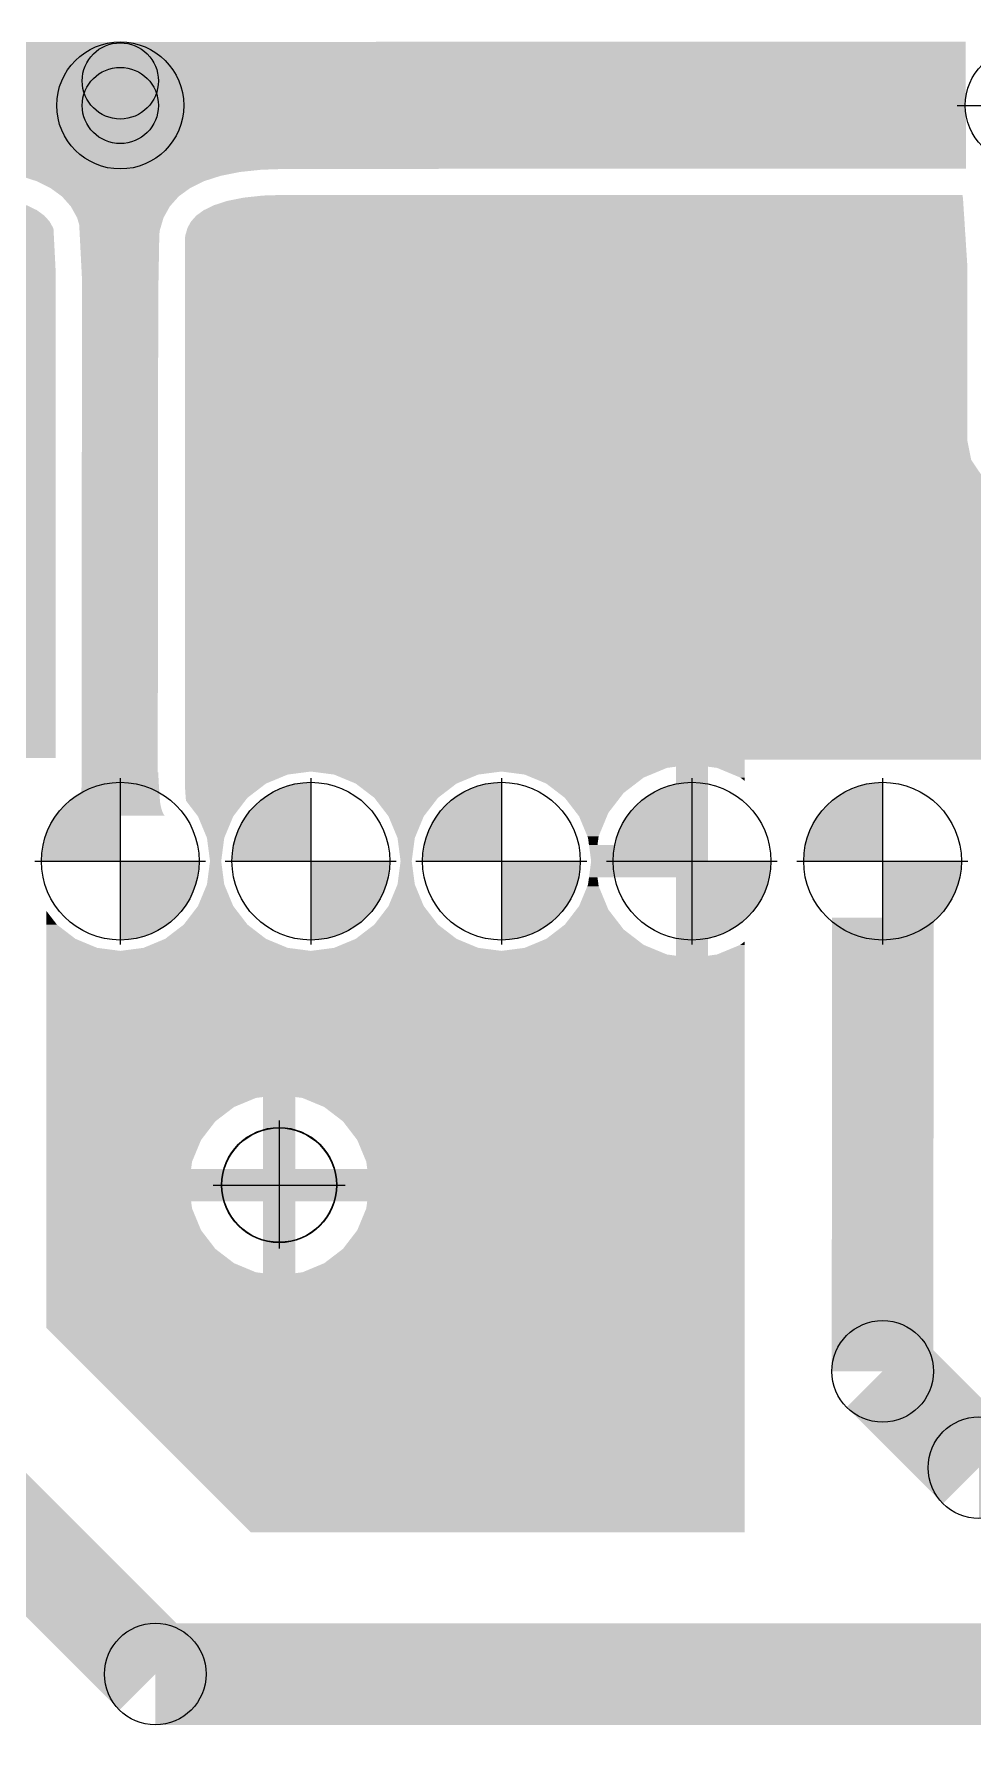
# Model space of a CAD drawing. Header units: millimetres. Extents: x -3633 to 871, y -630 to 261.
# Drawn here: x -1521.21 to -1506.38, y 70.45 to 97.61 of the extents above; entities that cross this region are included whole.
import ezdxf

# ---------------------------------------------------------------- set-up
doc = ezdxf.new("R2010")
doc.units = ezdxf.units.MM
for name, color, linetype in [('DRILL', 7, 'Continuous'), ('DRILL GOST', 7, 'Continuous'), ('TOP_LAYER', 7, 'Continuous'), ('TOP_PASTE', 8, 'Continuous')]:
    doc.layers.add(name, color=color, linetype=linetype)

# ---------------------------------------------------------------- blocks, each defined once
blk = doc.blocks.new('ROUND_26')
blk.add_circle((0, 0), 0.01772)
blk = doc.blocks.new('ROUND_5')
blk.add_circle((0, 0), 0.01575)
blk = doc.blocks.new('ROUND_3')
blk.add_circle((0, 0), 0.01969)
blk = doc.blocks.new('ROUND_6')
blk.add_circle((0, 0), 0.01181)

msp = doc.modelspace()

# ---------------------------------------------------------------- hatches: boundary and pattern name
at = {"layer": 'DRILL', "lineweight": 0}
h = msp.add_hatch(color=256, dxfattribs=at)
h.dxf.hatch_style = 1
h.paths.add_polyline_path([(-1519.856, 85.787, 0.414214), (-1521.102, 84.541), (-1519.856, 84.541)])
h.paths.add_polyline_path([(-1518.609, 84.541), (-1519.855, 84.541), (-1519.855, 83.294, 0.414079)])
h = msp.add_hatch(color=256, dxfattribs=at)
h.dxf.hatch_style = 1
h.paths.add_polyline_path([(-1516.844, 85.787, 0.414214), (-1518.09, 84.541), (-1516.844, 84.541)])
h.paths.add_polyline_path([(-1515.597, 84.541), (-1516.843, 84.541), (-1516.843, 83.294, 0.414079)])
h = msp.add_hatch(color=256, dxfattribs=at)
h.dxf.hatch_style = 1
h.paths.add_polyline_path([(-1513.832, 85.787, 0.414214), (-1515.078, 84.541), (-1513.832, 84.541)])
h.paths.add_polyline_path([(-1512.585, 84.541), (-1513.832, 84.541), (-1513.831, 83.294, 0.414079)])
h = msp.add_hatch(color=256, dxfattribs=at)
h.dxf.hatch_style = 1
h.paths.add_polyline_path([(-1510.82, 85.787, 0.414214), (-1512.067, 84.541), (-1510.82, 84.541)])
h.paths.add_polyline_path([(-1509.574, 84.541), (-1510.82, 84.541), (-1510.82, 83.294, 0.414079)])
h = msp.add_hatch(color=256, dxfattribs=at)
h.dxf.hatch_style = 1
h.paths.add_polyline_path([(-1507.808, 85.787, 0.414214), (-1509.055, 84.541), (-1507.808, 84.541)])
h.paths.add_polyline_path([(-1506.562, 84.541), (-1507.808, 84.541), (-1507.808, 83.294, 0.414079)])

# ---------------------------------------------------------------- linework, layer by layer
for p, q in [((-1506.63, 96.487), (-1504.547, 96.487)), ((-1519.856, 85.855), (-1519.856, 83.222)), ((-1516.844, 85.855), (-1516.844, 83.222)), ((-1513.832, 85.855), (-1513.832, 83.222)), ((-1510.82, 85.855), (-1510.82, 83.222)), ((-1507.808, 85.855), (-1507.808, 83.222)), ((-1521.208, 84.541), (-1518.508, 84.541)), ((-1518.196, 84.541), (-1515.496, 84.541)), ((-1515.185, 84.541), (-1512.484, 84.541)), ((-1512.173, 84.541), (-1509.473, 84.541)), ((-1509.161, 84.541), (-1506.461, 84.541)), ((-1517.345, 80.44), (-1517.345, 78.418)), ((-1518.386, 79.421), (-1516.303, 79.421))]:
    msp.add_line(p, q, dxfattribs=at)
at = {"layer": 'DRILL GOST', "lineweight": 0}
for centre, radius in [((-1505.589, 96.487), 0.911), ((-1519.856, 84.541), 1.247), ((-1516.844, 84.541), 1.247), ((-1513.832, 84.541), 1.247), ((-1510.82, 84.541), 1.247), ((-1507.808, 84.541), 1.247), ((-1517.345, 79.421), 0.911)]:
    msp.add_circle(centre, radius, dxfattribs=at)
at = {"layer": 'TOP_LAYER', "elevation": 0}
for points, const_width in [([(-1549.107, 96.487), (-1519.856, 96.487)], 2.008), ([(-1519.856, 96.487), (-1506.492, 96.493)], 2.008), ([(-1519.856, 96.487), (-1519.856, 96.875)], 1.205), ([(-1519.867, 85.415), (-1519.856, 96.487)], 1.205), ([(-1507.808, 76.476), (-1507.804, 83.649)], 1.606), ([(-1507.808, 76.476), (-1506.285, 74.953)], 1.606), ([(-1522.867, 75.255), (-1519.303, 71.691)], 1.606), ([(-1506.285, 74.953), (-1490.129, 74.953)], 1.606), ([(-1519.303, 71.691), (-1487.056, 71.691)], 1.606)]:
    msp.add_lwpolyline(points, dxfattribs=dict(at, const_width=const_width))
at = {"layer": 'TOP_LAYER'}
for points in [[(-1522.466, 95.484), (-1519.856, 97.491), (-1517.245, 95.484), (-1519.856, 97.491)], [(-1520.564, 95.738), (-1520.566, 95.778), (-1519.166, 95.738), (-1519.145, 95.778)], [(-1520.564, 95.738), (-1520.566, 95.778), (-1519.166, 95.738), (-1519.145, 95.778)], [(-1520.56, 95.659), (-1520.564, 95.738), (-1519.184, 95.659), (-1519.166, 95.738)], [(-1520.56, 95.659), (-1520.564, 95.738), (-1519.184, 95.659), (-1519.166, 95.738)], [(-1520.554, 95.543), (-1520.56, 95.659), (-1519.2, 95.543), (-1519.184, 95.659)], [(-1520.554, 95.543), (-1520.56, 95.659), (-1519.2, 95.543), (-1519.184, 95.659)], [(-1522.084, 95.471), (-1522.466, 95.484), (-1517.627, 95.471), (-1517.245, 95.484)], [(-1521.743, 95.435), (-1522.084, 95.471), (-1517.968, 95.435), (-1517.627, 95.471)], [(-1521.442, 95.375), (-1521.743, 95.435), (-1518.269, 95.375), (-1517.968, 95.435)], [(-1521.181, 95.291), (-1521.442, 95.375), (-1518.53, 95.291), (-1518.269, 95.375)], [(-1520.536, 95.199), (-1520.554, 95.543), (-1519.226, 95.199), (-1519.2, 95.543)], [(-1520.536, 95.199), (-1520.554, 95.543), (-1519.226, 95.199), (-1519.2, 95.543)], [(-1520.96, 95.182), (-1521.181, 95.291), (-1518.751, 95.182), (-1518.53, 95.291)], [(-1520.779, 95.05), (-1520.96, 95.182), (-1518.932, 95.05), (-1518.751, 95.182)], [(-1520.458, 93.676), (-1520.536, 95.199), (-1519.253, 93.676), (-1519.226, 95.199)], [(-1520.458, 93.676), (-1520.536, 95.199), (-1519.253, 93.676), (-1519.226, 95.199)], [(-1520.639, 94.893), (-1520.779, 95.05), (-1519.072, 94.893), (-1518.932, 95.05)], [(-1520.538, 94.712), (-1520.639, 94.893), (-1519.173, 94.712), (-1519.072, 94.893)], [(-1520.478, 94.508), (-1520.538, 94.712), (-1519.233, 94.508), (-1519.173, 94.712)], [(-1520.458, 94.279), (-1520.478, 94.508), (-1519.253, 94.279), (-1519.233, 94.508)], [(-1520.467, 85.636), (-1520.459, 85.833), (-1519.239, 85.636), (-1519.252, 85.833)], [(-1520.459, 85.833), (-1520.458, 85.946), (-1519.252, 85.833), (-1519.253, 85.946)], [(-1520.483, 85.479), (-1520.467, 85.636), (-1519.228, 85.479), (-1519.239, 85.636)], [(-1520.539, 85.282), (-1520.522, 85.317), (-1519.172, 85.282), (-1519.189, 85.317)], [(-1520.522, 85.317), (-1520.507, 85.361), (-1519.189, 85.317), (-1519.204, 85.361)], [(-1520.507, 85.361), (-1520.494, 85.415), (-1519.204, 85.361), (-1519.217, 85.415)], [(-1520.494, 85.415), (-1520.483, 85.479), (-1519.217, 85.415), (-1519.228, 85.479)], [(-1520.558, 85.258), (-1520.539, 85.282), (-1519.153, 85.258), (-1519.172, 85.282)]]:
    msp.add_solid(points, dxfattribs=at)
at = {"layer": 'TOP_PASTE'}
msp.add_circle((-1483.212, 119.578), 110, dxfattribs=at)
for points in [[(-1517.599, 95.063), (-1517.374, 95.07), (-1506.544, 95.063), (-1506.545, 95.07)], [(-1548.077, 94.831), (-1548.077, 94.91), (-1521.173, 94.831), (-1521.335, 94.91)], [(-1548.077, 94.745), (-1548.077, 94.831), (-1521.056, 94.745), (-1521.173, 94.831)], [(-1518.656, 94.745), (-1518.538, 94.831), (-1506.519, 94.745), (-1506.525, 94.831)], [(-1518.538, 94.831), (-1518.376, 94.91), (-1506.525, 94.831), (-1506.53, 94.91)], [(-1518.376, 94.91), (-1518.166, 94.978), (-1506.53, 94.91), (-1506.534, 94.978)], [(-1518.166, 94.978), (-1517.946, 95.022), (-1506.534, 94.978), (-1506.537, 95.022)], [(-1517.946, 95.022), (-1517.906, 95.03), (-1506.537, 95.022), (-1506.538, 95.03)], [(-1517.906, 95.03), (-1517.599, 95.063), (-1506.538, 95.03), (-1506.544, 95.063)], [(-1548.077, 94.654), (-1548.077, 94.745), (-1520.974, 94.654), (-1521.056, 94.745)], [(-1548.077, 94.553), (-1548.077, 94.654), (-1520.918, 94.553), (-1520.974, 94.654)], [(-1548.077, 94.532), (-1548.077, 94.553), (-1520.912, 94.532), (-1520.918, 94.553)], [(-1548.077, 94.229), (-1548.077, 94.532), (-1520.896, 94.229), (-1520.912, 94.532)], [(-1518.829, 94.431), (-1518.793, 94.553), (-1506.499, 94.431), (-1506.507, 94.553)], [(-1518.793, 94.553), (-1518.737, 94.654), (-1506.507, 94.553), (-1506.513, 94.654)], [(-1518.737, 94.654), (-1518.656, 94.745), (-1506.513, 94.654), (-1506.519, 94.745)], [(-1518.832, 94.338), (-1518.831, 94.41), (-1506.493, 94.338), (-1506.497, 94.41)], [(-1518.832, 93.986), (-1518.832, 94.338), (-1506.47, 93.986), (-1506.493, 94.338)], [(-1518.831, 94.41), (-1518.829, 94.431), (-1506.497, 94.41), (-1506.499, 94.431)], [(-1533.509, 93.896), (-1533.509, 94.229), (-1520.879, 93.896), (-1520.896, 94.229)], [(-1518.832, 91.201), (-1518.832, 93.986), (-1506.47, 91.201), (-1506.47, 93.986)], [(-1533.509, 89.912), (-1533.509, 93.896), (-1520.879, 89.912), (-1520.879, 93.896)], [(-1518.832, 90.887), (-1518.832, 91.201), (-1506.408, 90.887), (-1506.47, 91.201)], [(-1518.832, 90.622), (-1518.832, 90.887), (-1506.23, 90.622), (-1506.408, 90.887)], [(-1518.832, 86.147), (-1518.832, 90.622), (-1501.755, 86.147), (-1506.23, 90.622)], [(-1548.077, 86.173), (-1548.077, 89.912), (-1520.879, 86.173), (-1520.879, 89.912)], [(-1518.832, 86.034), (-1518.832, 86.147), (-1509.986, 86.034), (-1509.986, 86.147)], [(-1518.832, 86.016), (-1518.832, 86.034), (-1511.215, 86.016), (-1511.075, 86.034)], [(-1518.832, 85.958), (-1518.832, 86.016), (-1511.354, 85.958), (-1511.215, 86.016)], [(-1518.832, 85.91), (-1518.832, 85.958), (-1517.211, 85.91), (-1516.844, 85.958)], [(-1518.832, 85.768), (-1518.832, 85.91), (-1517.553, 85.768), (-1517.211, 85.91)], [(-1516.477, 85.91), (-1516.844, 85.958), (-1514.199, 85.91), (-1513.832, 85.958)], [(-1516.135, 85.768), (-1516.477, 85.91), (-1514.541, 85.768), (-1514.199, 85.91)], [(-1513.465, 85.91), (-1513.832, 85.958), (-1511.47, 85.91), (-1511.354, 85.958)], [(-1513.352, 85.863), (-1513.465, 85.91), (-1511.584, 85.863), (-1511.47, 85.91)], [(-1513.123, 85.768), (-1513.352, 85.863), (-1511.707, 85.768), (-1511.584, 85.863)], [(-1511.075, 84.796), (-1511.075, 86.034), (-1510.565, 84.796), (-1510.565, 86.034)], [(-1510.425, 86.016), (-1510.565, 86.034), (-1509.986, 86.016), (-1509.986, 86.034)], [(-1510.057, 85.863), (-1510.425, 86.016), (-1509.986, 85.863), (-1509.986, 86.016)], [(-1509.986, 85.809), (-1510.057, 85.863), (-1509.986, 85.809), (-1509.986, 85.863)], [(-1518.832, 85.688), (-1518.832, 85.768), (-1517.657, 85.688), (-1517.553, 85.768)], [(-1518.822, 85.543), (-1518.832, 85.688), (-1517.846, 85.543), (-1517.657, 85.688)], [(-1515.841, 85.543), (-1516.135, 85.768), (-1514.834, 85.543), (-1514.541, 85.768)], [(-1512.93, 85.62), (-1513.123, 85.768), (-1511.9, 85.62), (-1511.707, 85.768)], [(-1512.83, 85.543), (-1512.93, 85.62), (-1511.959, 85.543), (-1511.9, 85.62)], [(-1518.821, 85.528), (-1518.822, 85.543), (-1517.858, 85.528), (-1517.846, 85.543)], [(-1518.816, 85.498), (-1518.821, 85.528), (-1517.881, 85.498), (-1517.858, 85.528)], [(-1518.815, 85.493), (-1518.816, 85.498), (-1517.885, 85.493), (-1517.881, 85.498)], [(-1518.628, 85.249), (-1518.815, 85.493), (-1518.071, 85.249), (-1517.885, 85.493)], [(-1515.616, 85.249), (-1515.841, 85.543), (-1515.06, 85.249), (-1514.834, 85.543)], [(-1512.646, 85.304), (-1512.83, 85.543), (-1512.143, 85.304), (-1511.959, 85.543)], [(-1512.604, 85.249), (-1512.646, 85.304), (-1512.165, 85.249), (-1512.143, 85.304)], [(-1518.486, 84.908), (-1518.628, 85.249), (-1518.213, 84.908), (-1518.071, 85.249)], [(-1515.474, 84.908), (-1515.616, 85.249), (-1515.201, 84.908), (-1515.06, 85.249)], [(-1512.474, 84.936), (-1512.604, 85.249), (-1512.295, 84.936), (-1512.165, 85.249)], [(-1518.438, 84.541), (-1518.486, 84.908), (-1518.261, 84.541), (-1518.213, 84.908)], [(-1515.426, 84.541), (-1515.474, 84.908), (-1515.25, 84.541), (-1515.201, 84.908)], [(-1512.463, 84.908), (-1512.474, 84.936), (-1512.299, 84.908), (-1512.295, 84.936)], [(-1512.448, 84.796), (-1512.463, 84.908), (-1512.314, 84.796), (-1512.299, 84.908)], [(-1512.414, 84.541), (-1512.448, 84.796), (-1510.565, 84.541), (-1510.565, 84.796)], [(-1518.486, 84.174), (-1518.438, 84.541), (-1518.213, 84.174), (-1518.261, 84.541)], [(-1515.474, 84.174), (-1515.426, 84.541), (-1515.201, 84.174), (-1515.25, 84.541)], [(-1512.448, 84.286), (-1512.414, 84.541), (-1510.565, 84.286), (-1510.565, 84.541)], [(-1512.463, 84.174), (-1512.448, 84.286), (-1512.299, 84.174), (-1512.314, 84.286)], [(-1511.075, 83.047), (-1511.075, 84.286), (-1510.565, 83.047), (-1510.565, 84.286)], [(-1518.628, 83.832), (-1518.486, 84.174), (-1518.071, 83.832), (-1518.213, 84.174)], [(-1515.616, 83.832), (-1515.474, 84.174), (-1515.06, 83.832), (-1515.201, 84.174)], [(-1512.604, 83.832), (-1512.474, 84.145), (-1512.165, 83.832), (-1512.295, 84.145)], [(-1512.474, 84.145), (-1512.463, 84.174), (-1512.295, 84.145), (-1512.299, 84.174)], [(-1521.026, 83.538), (-1521.026, 83.757), (-1520.858, 83.538), (-1521.026, 83.757)], [(-1518.853, 83.538), (-1518.628, 83.832), (-1517.846, 83.538), (-1518.071, 83.832)], [(-1515.841, 83.538), (-1515.616, 83.832), (-1514.834, 83.538), (-1515.06, 83.832)], [(-1512.83, 83.538), (-1512.646, 83.777), (-1511.959, 83.538), (-1512.143, 83.777)], [(-1512.646, 83.777), (-1512.604, 83.832), (-1512.143, 83.777), (-1512.165, 83.832)], [(-1521.026, 83.313), (-1521.026, 83.538), (-1520.564, 83.313), (-1520.858, 83.538)], [(-1519.147, 83.313), (-1518.853, 83.538), (-1517.553, 83.313), (-1517.846, 83.538)], [(-1516.135, 83.313), (-1515.841, 83.538), (-1514.541, 83.313), (-1514.834, 83.538)], [(-1513.123, 83.313), (-1512.93, 83.461), (-1511.707, 83.313), (-1511.9, 83.461)], [(-1512.93, 83.461), (-1512.83, 83.538), (-1511.9, 83.461), (-1511.959, 83.538)], [(-1521.026, 83.171), (-1521.026, 83.313), (-1520.222, 83.171), (-1520.564, 83.313)], [(-1521.026, 83.123), (-1521.026, 83.171), (-1519.856, 83.123), (-1520.222, 83.171)], [(-1521.026, 83.066), (-1521.026, 83.123), (-1511.215, 83.066), (-1511.354, 83.123)], [(-1519.856, 83.123), (-1519.489, 83.171), (-1516.844, 83.123), (-1517.211, 83.171)], [(-1519.489, 83.171), (-1519.147, 83.313), (-1517.211, 83.171), (-1517.553, 83.313)], [(-1516.844, 83.123), (-1516.477, 83.171), (-1513.832, 83.123), (-1514.199, 83.171)], [(-1516.477, 83.171), (-1516.135, 83.313), (-1514.199, 83.171), (-1514.541, 83.313)], [(-1513.832, 83.123), (-1513.465, 83.171), (-1511.354, 83.123), (-1511.47, 83.171)], [(-1513.465, 83.171), (-1513.352, 83.218), (-1511.47, 83.171), (-1511.584, 83.218)], [(-1513.352, 83.218), (-1513.123, 83.313), (-1511.584, 83.218), (-1511.707, 83.313)], [(-1510.425, 83.066), (-1510.057, 83.218), (-1509.986, 83.066), (-1509.986, 83.218)], [(-1510.057, 83.218), (-1509.986, 83.272), (-1509.986, 83.218), (-1509.986, 83.272)], [(-1521.026, 83.047), (-1521.026, 83.066), (-1511.075, 83.047), (-1511.215, 83.066)], [(-1521.026, 80.813), (-1521.026, 83.047), (-1509.986, 80.813), (-1509.986, 83.047)], [(-1510.565, 83.047), (-1510.425, 83.066), (-1509.986, 83.047), (-1509.986, 83.066)], [(-1521.026, 80.798), (-1521.026, 80.813), (-1517.714, 80.798), (-1517.6, 80.813)], [(-1521.026, 80.655), (-1521.026, 80.798), (-1518.058, 80.655), (-1517.714, 80.798)], [(-1517.6, 79.676), (-1517.6, 80.813), (-1517.09, 79.676), (-1517.09, 80.813)], [(-1516.976, 80.798), (-1517.09, 80.813), (-1509.986, 80.798), (-1509.986, 80.813)], [(-1516.632, 80.655), (-1516.976, 80.798), (-1509.986, 80.655), (-1509.986, 80.798)], [(-1521.026, 80.429), (-1521.026, 80.655), (-1518.353, 80.429), (-1518.058, 80.655)], [(-1521.026, 80.133), (-1521.026, 80.429), (-1518.58, 80.133), (-1518.353, 80.429)], [(-1516.337, 80.429), (-1516.632, 80.655), (-1509.986, 80.429), (-1509.986, 80.655)], [(-1516.11, 80.133), (-1516.337, 80.429), (-1509.986, 80.133), (-1509.986, 80.429)], [(-1521.026, 79.79), (-1521.026, 80.133), (-1518.722, 79.79), (-1518.58, 80.133)], [(-1515.968, 79.79), (-1516.11, 80.133), (-1509.986, 79.79), (-1509.986, 80.133)], [(-1521.026, 79.676), (-1521.026, 79.79), (-1518.737, 79.676), (-1518.722, 79.79)], [(-1521.026, 79.166), (-1521.026, 79.676), (-1509.986, 79.166), (-1509.986, 79.676)], [(-1515.953, 79.676), (-1515.968, 79.79), (-1509.986, 79.676), (-1509.986, 79.79)], [(-1521.026, 79.052), (-1521.026, 79.166), (-1518.722, 79.052), (-1518.737, 79.166)], [(-1521.026, 78.708), (-1521.026, 79.052), (-1518.58, 78.708), (-1518.722, 79.052)], [(-1517.6, 78.028), (-1517.6, 79.166), (-1517.09, 78.028), (-1517.09, 79.166)], [(-1516.11, 78.708), (-1515.968, 79.052), (-1509.986, 78.708), (-1509.986, 79.052)], [(-1515.968, 79.052), (-1515.953, 79.166), (-1509.986, 79.052), (-1509.986, 79.166)], [(-1521.026, 78.412), (-1521.026, 78.708), (-1518.353, 78.412), (-1518.58, 78.708)], [(-1516.337, 78.412), (-1516.11, 78.708), (-1509.986, 78.412), (-1509.986, 78.708)], [(-1521.026, 78.186), (-1521.026, 78.412), (-1518.058, 78.186), (-1518.353, 78.412)], [(-1516.632, 78.186), (-1516.337, 78.412), (-1509.986, 78.186), (-1509.986, 78.412)], [(-1521.026, 78.043), (-1521.026, 78.186), (-1517.714, 78.043), (-1518.058, 78.186)], [(-1521.026, 78.028), (-1521.026, 78.043), (-1517.6, 78.028), (-1517.714, 78.043)], [(-1521.026, 77.164), (-1521.026, 78.028), (-1509.986, 77.164), (-1509.986, 78.028)], [(-1517.09, 78.028), (-1516.976, 78.043), (-1509.986, 78.028), (-1509.986, 78.043)], [(-1516.976, 78.043), (-1516.632, 78.186), (-1509.986, 78.043), (-1509.986, 78.186)], [(-1517.795, 73.933), (-1521.026, 77.164), (-1509.986, 73.933), (-1509.986, 77.164)]]:
    msp.add_solid(points, dxfattribs=at)

# ---------------------------------------------------------------- block references
at = {"layer": 'TOP_LAYER', "xscale": 51, "yscale": 51, "zscale": 51}
for name, p in [('ROUND_3', (-1519.856, 96.487)), ('ROUND_3', (-1519.856, 96.487)), ('ROUND_6', (-1519.856, 96.875)), ('ROUND_6', (-1519.856, 96.487)), ('ROUND_6', (-1519.856, 96.487)), ('ROUND_5', (-1507.808, 76.476)), ('ROUND_5', (-1507.808, 76.476)), ('ROUND_5', (-1506.285, 74.953)), ('ROUND_5', (-1506.285, 74.953)), ('ROUND_5', (-1519.303, 71.691)), ('ROUND_5', (-1519.303, 71.691))]:
    msp.add_blockref(name, p, dxfattribs=at)
at = {"layer": 'TOP_PASTE', "xscale": 51, "yscale": 51, "zscale": 51}
msp.add_blockref('ROUND_26', (-1517.345, 79.421), dxfattribs=at)

doc.saveas('drawing.dxf')
